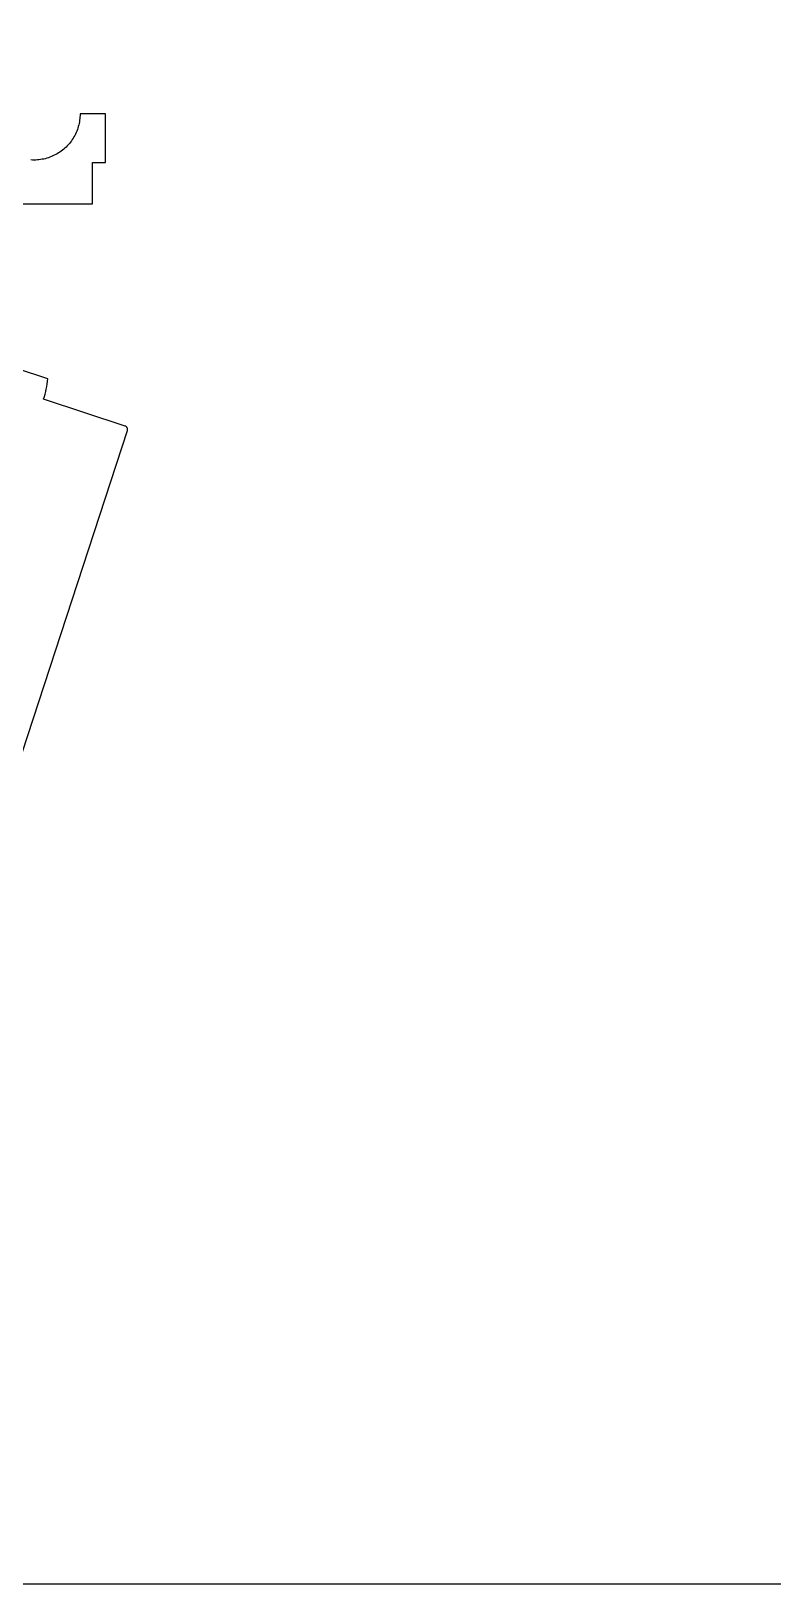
# Model space of a CAD drawing. Header units: millimetres. Extents: x 119 to 719, y -33 to 367.
# Drawn here: x 310.9 to 418.7, y -33.2 to 192.2 of the extents above; entities that cross this region are included whole.
import ezdxf

# ---------------------------------------------------------------- set-up
doc = ezdxf.new("R2010")
doc.units = ezdxf.units.MM
doc.header["$MEASUREMENT"] = 0
doc.layers.add('plot', color=12, linetype='Continuous', true_color=0xb80000)

msp = doc.modelspace()

# ---------------------------------------------------------------- linework, layer by layer
at = {"layer": 'plot'}
for points in [[(118.65, -33.22), (718.65, -33.22), (718.65, 366.78), (118.65, 366.78), (118.65, -33.22)], [(318.03, 180.2), (318.02, 179.97), (318.01, 179.74), (317.99, 179.51), (317.96, 179.27), (317.93, 179.04), (317.88, 178.81), (317.83, 178.59), (317.77, 178.36), (317.7, 178.14), (317.63, 177.92), (317.54, 177.7), (317.45, 177.48), (317.35, 177.27), (317.25, 177.07), (317.14, 176.86), (317.02, 176.66), (316.89, 176.46), (316.76, 176.27), (316.62, 176.09), (316.47, 175.9), (316.32, 175.73), (316.16, 175.56), (315.99, 175.39), (315.82, 175.23), (315.65, 175.08), (315.47, 174.93), (315.28, 174.79), (315.09, 174.66), (314.89, 174.53), (314.69, 174.41), (314.49, 174.29), (314.28, 174.19), (314.07, 174.09), (313.86, 174), (313.64, 173.91), (313.42, 173.83), (313.2, 173.77), (312.97, 173.7), (312.74, 173.65), (312.52, 173.61), (312.29, 173.57), (312.05, 173.54), (311.82, 173.52), (311.59, 173.5), (311.36, 173.5), (311.12, 173.5), (310.89, 173.51)], [(321.72, 180.2), (318.03, 180.2)], [(321.72, 173.15), (321.72, 180.2)], [(319.82, 170.15), (319.82, 173.15)], [(319.82, 173.15), (321.72, 173.15)], [(319.82, 167.15), (319.82, 170.15)], [(302.82, 167.15), (311.32, 167.15)], [(311.32, 167.15), (319.82, 167.15)], [(272.56, -25.69), (324.89, 134.26), (324.89, 134.27), (324.9, 134.28), (324.9, 134.3), (324.9, 134.31), (324.9, 134.32), (324.91, 134.33), (324.91, 134.34), (324.91, 134.35), (324.91, 134.36), (324.91, 134.38), (324.91, 134.39), (324.91, 134.4), (324.91, 134.41), (324.91, 134.42), (324.91, 134.44), (324.91, 134.45), (324.91, 134.46), (324.91, 134.47), (324.91, 134.49), (324.91, 134.5), (324.91, 134.51), (324.9, 134.52), (324.9, 134.54), (324.9, 134.55), (324.89, 134.56), (324.89, 134.57), (324.89, 134.59), (324.88, 134.6), (324.88, 134.61), (324.87, 134.62), (324.87, 134.63), (324.86, 134.64), (324.85, 134.66), (324.85, 134.67), (324.84, 134.68), (324.83, 134.69), (324.83, 134.7), (324.82, 134.71), (324.81, 134.72), (324.8, 134.73), (324.8, 134.74), (324.79, 134.75), (324.78, 134.76), (324.77, 134.77), (324.76, 134.78), (324.75, 134.79), (324.74, 134.8), (324.73, 134.8), (324.72, 134.81), (324.72, 134.82), (324.71, 134.83), (324.7, 134.83), (324.69, 134.84), (324.67, 134.85), (324.66, 134.85), (324.65, 134.86), (324.64, 134.86), (324.63, 134.87), (324.62, 134.87), (324.61, 134.88), (324.6, 134.88), (324.59, 134.89), (324.58, 134.89), (324.57, 134.89), (312.73, 138.79), (312.84, 139.15), (312.94, 139.51), (313.03, 139.88), (313.11, 140.25), (313.18, 140.62), (313.24, 141), (313.28, 141.37), (313.32, 141.75), (290.26, 149.33)]]:
    msp.add_lwpolyline(points, dxfattribs=at)

doc.saveas('drawing.dxf')
